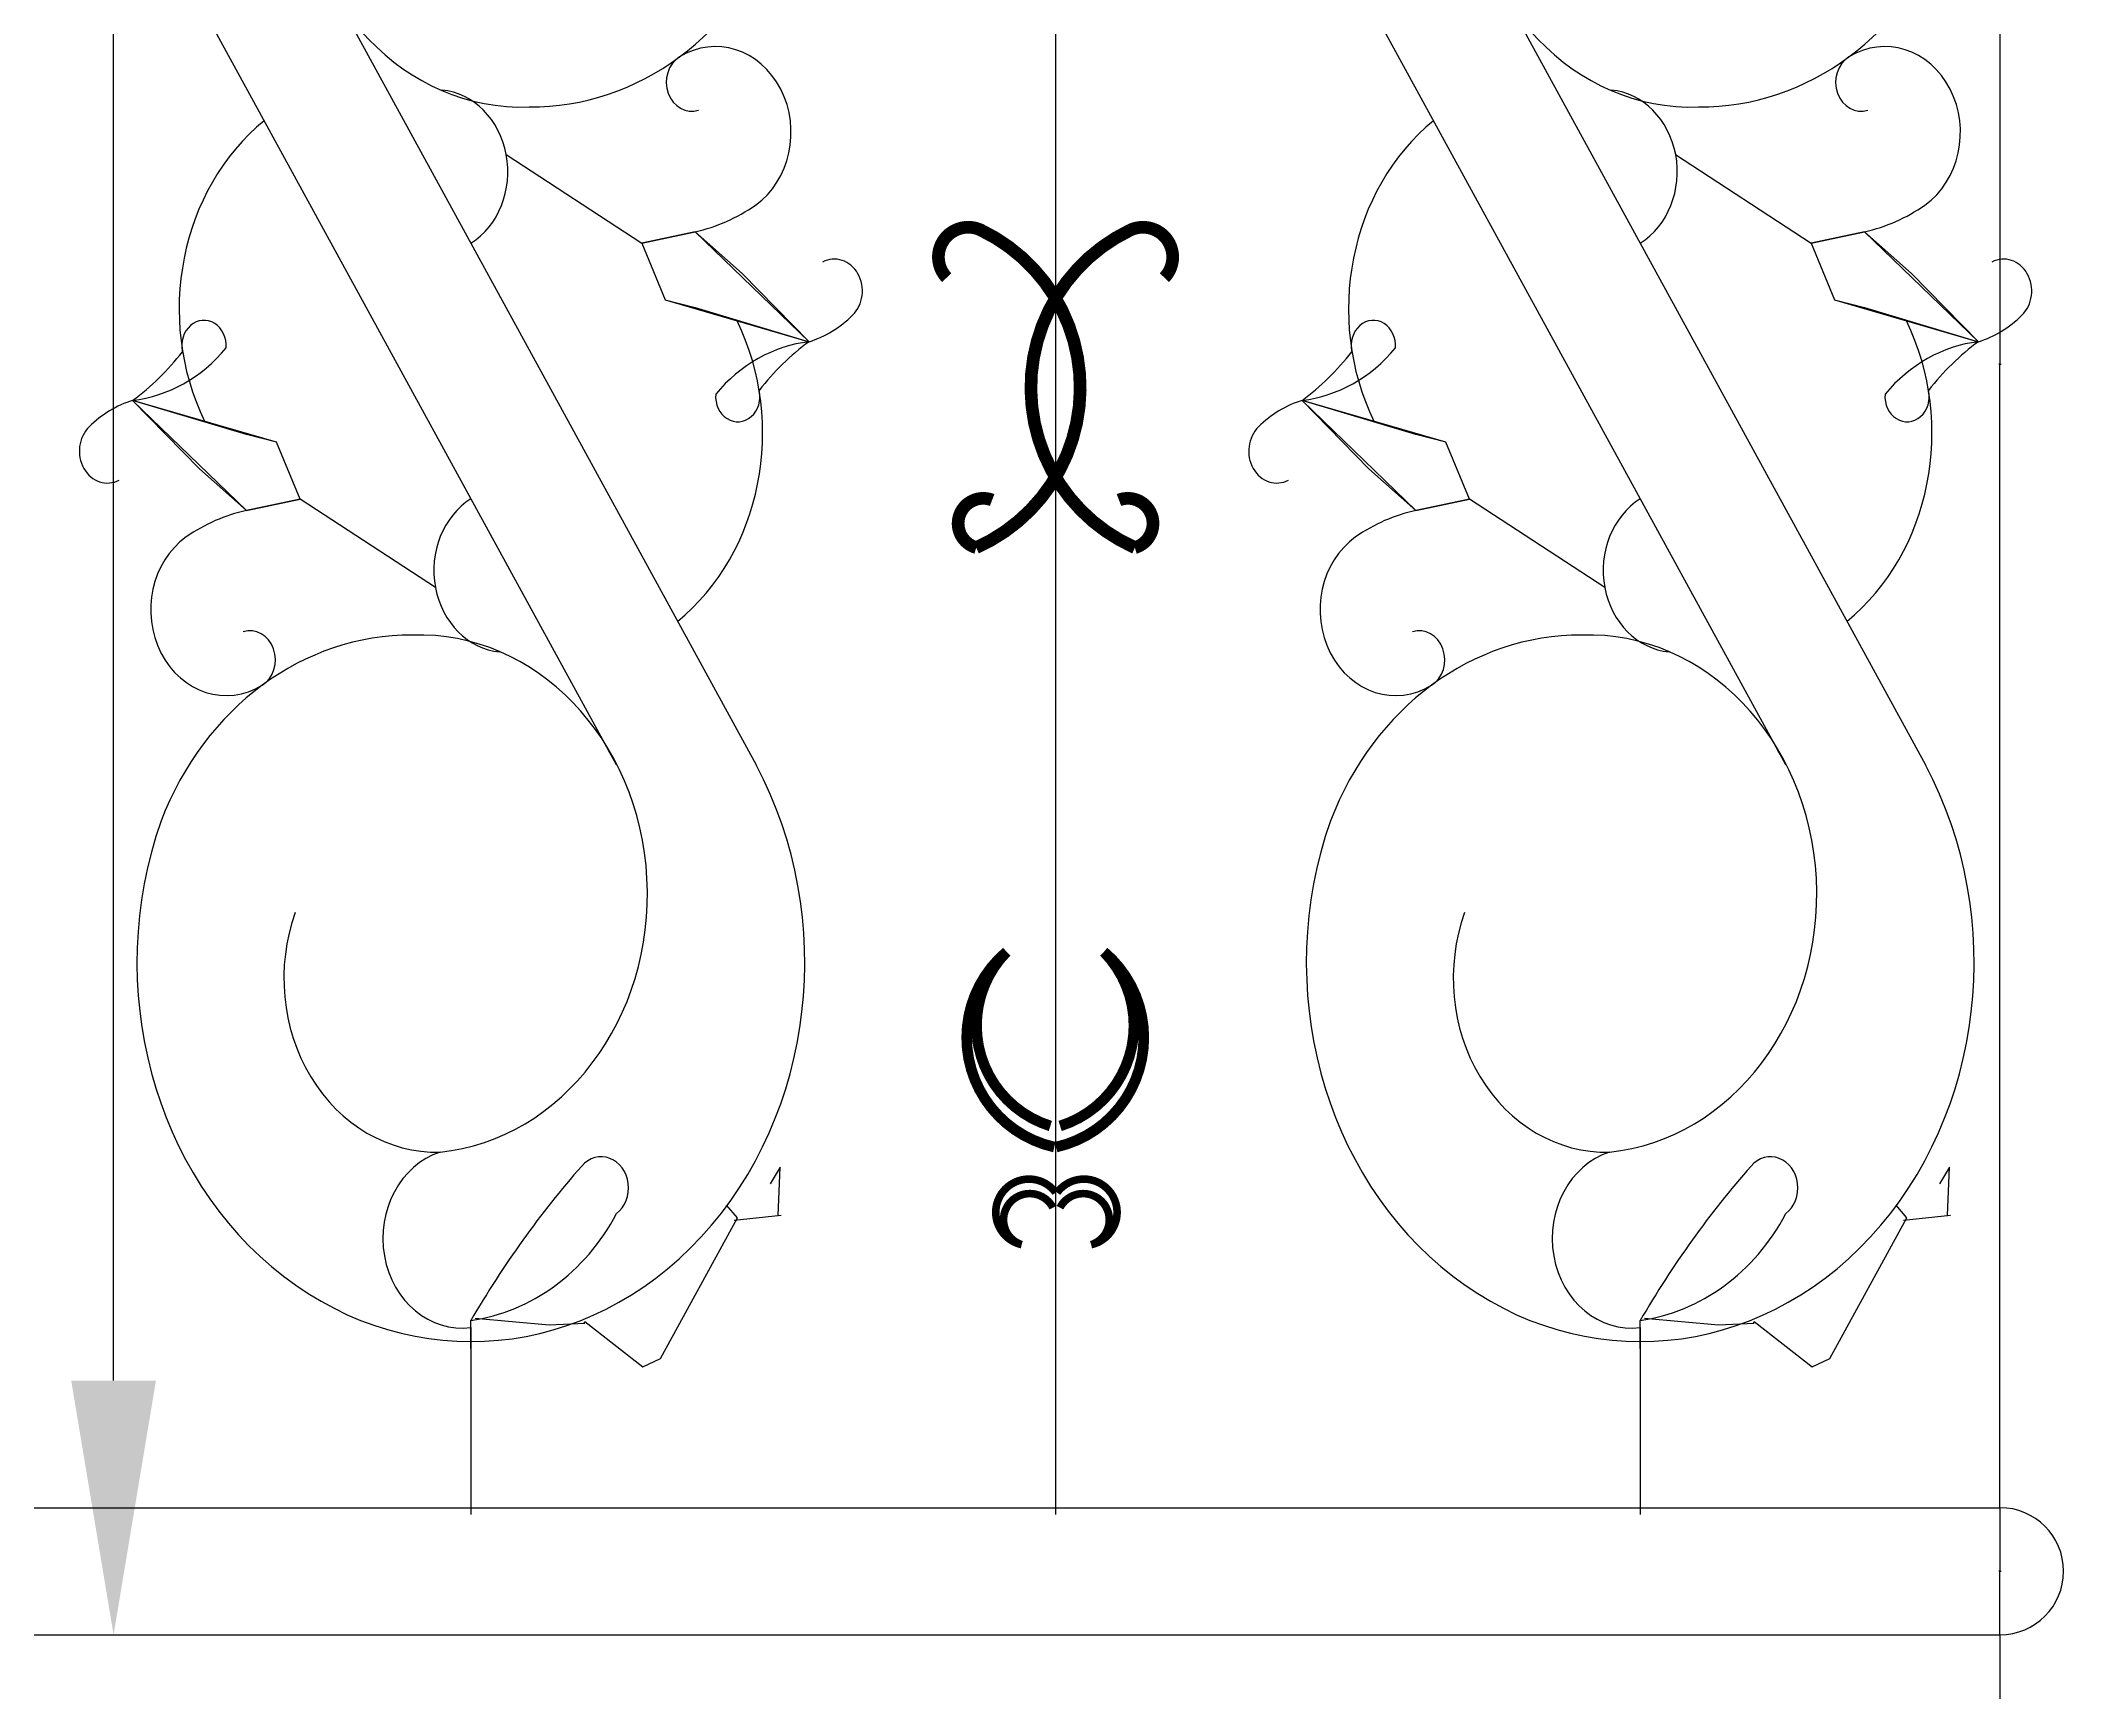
# Model space of a CAD drawing. Header units: metres. Extents: x -31380 to -25221, y 12032 to 17459.
# Drawn here: x -28076 to -27280, y 15967 to 16617 of the extents above; entities that cross this region are included whole.
import ezdxf

# ---------------------------------------------------------------- set-up
doc = ezdxf.new("R2010")
doc.units = ezdxf.units.M
doc.layers.add('DIM', color=3, linetype='Continuous')
doc.dimstyles.get("Standard").update_dxf_attribs({"dimtxt": 2.5, "dimasz": 2.5, "dimexe": 1.25, "dimexo": 0.625, "dimtad": 1, "dimcen": 2.5, "dimazin": 3, "dimtfac": 1, "dimtmove": 0, "dimatfit": 3})

# ---------------------------------------------------------------- blocks, each defined once
blk = doc.blocks.new('ZTH')
at = {"layer": 'DIM'}
for p, q in [((0, 62.61), (0, 73.69)), ((0, 62.61), (0, 73.69)), ((0, 70.92), (0, -2.7)), ((0, 70.92), (0, -2.7)), ((0, 65.38), (0, -2.7))]:
    blk.add_line(p, q, dxfattribs=at)
for points in [[(78.49, 660.4, 6.04, 6.04, 0.54), (13.8, 754.68, 6.04, 6.04, 0.97), (26.1, 551.22, 6.04, 6.04, 0.3), (138.48, 624.32, 6.04, 6.04, 1.62), (-127.46, 602.33, 6.04, 6.04, 1.62)], [(15.83, 532.49, 6.04, 6.04, 0), (76.36, 497.66, 6.04, 6.04, 0), (86.84, 475.26, 6.04, 6.04, 0), (100.31, 472.27, 6.04, 6.04, 0), (151.19, 458.83, 6.04, 6.04, 0), (121.26, 485.71, 6.04, 6.04, 0), (100.31, 502.14, 6.04, 6.04, 0), (76.36, 497.66, 6.04, 6.04, 0), (100.31, 502.14, 6.04, 6.04, 0.09), (127.25, 512.6, 6.04, 6.04, 0.97), (93.26, 570.9, 6.04, 6.04, 0.89), (101.81, 549.94, 6.04, 6.04, 23.65)], [(0, 497.58, 6.04, 6.04, 0.74), (-12.91, 557.86, 6.04, 6.04, 0.74)], [(-92.39, 545.83, 6.04, 6.04, 0.38), (-119.02, 427.55, 6.04, 6.04, 0.74)], [(151.19, 458.83, 6.04, 6.04, 0.07), (128.89, 439.68, 6.04, 6.04, -1.19), (109.44, 438.19, 6.04, 6.04, -0.18), (151.19, 458.83, 6.04, 6.04, 0.11), (170.65, 469.28, 6.04, 6.04, 0.87), (157.18, 490.2, 6.04, 6.04, 0)], [(-151.19, 435.77, 6.04, 6.04, 0.07), (-128.89, 454.92, 6.04, 6.04, -1.19), (-109.44, 456.41, 6.04, 6.04, -0.18), (-151.19, 435.77, 6.04, 6.04, 0.11), (-170.65, 425.31, 6.04, 6.04, 0.87), (-157.18, 404.4, 6.04, 6.04, 0)], [(92.39, 348.77, 6.04, 6.04, 0.38), (119.02, 467.04, 6.04, 6.04, 0.74)], [(-15.83, 362.11, 6.04, 6.04, 0), (-76.36, 396.93, 6.04, 6.04, 0), (-86.84, 419.34, 6.04, 6.04, 0), (-100.31, 422.32, 6.04, 6.04, 0), (-151.19, 435.77, 6.04, 6.04, 0), (-121.26, 408.88, 6.04, 6.04, 0), (-100.31, 392.45, 6.04, 6.04, 0), (-76.36, 396.93, 6.04, 6.04, 0), (-100.31, 392.45, 6.04, 6.04, 0.09), (-127.25, 382, 6.04, 6.04, 0.97), (-93.26, 323.69, 6.04, 6.04, 0.89), (-101.81, 344.66, 6.04, 6.04, 23.65)], [(0, 397.02, 6.04, 6.04, 0.74), (12.91, 336.74, 6.04, 6.04, 0.74)], [(-78.49, 234.2, 6.04, 6.04, 0.54), (-13.8, 139.91, 6.04, 6.04, 0.97), (-26.1, 343.37, 6.04, 6.04, 0.3), (-138.48, 270.28, 6.04, 6.04, 1.62), (127.46, 292.27, 6.04, 6.04, 1.62)], [(-13.8, 139.91, 6.04, 6.04, 0.92), (0, 70.92, 6.04, 6.04, 0.92)]]:
    blk.add_lwpolyline(points, format="xyseb", dxfattribs=at)
for points in [[(61.4, 298.11), (65.03, 292.27), (-127.46, 602.33)], [(-65.03, 602.33), (127.46, 292.27)], [(151.19, 458.83), (100.31, 502.14), (76.36, 497.66), (86.84, 475.26), (151.19, 458.83)], [(-151.19, 435.77), (-100.31, 392.45), (-76.36, 396.93), (-86.84, 419.34), (-151.19, 435.77)], [(137.31, 115), (138.23, 134.04), (133.75, 127.41)], [(50.43, 72.54), (50.98, 73.22), (76.86, 55.38), (84.82, 58.69), (119.22, 114.01), (114.34, 119.11)], [(117.73, 113.14), (138.65, 115.1)], [(1.87, 74.55), (35.05, 71.9), (50.98, 72.56)], [(0, 65.38), (0, -2.7)]]:
    blk.add_lwpolyline(points, dxfattribs=at)
blk.add_lwpolyline([(0, 73.69, 12.08, 12.08, 0.23), (65.15, 115.74, 12.08, 12.08, 1.1), (49.54, 134.45, 12.08, 12.08, 0.05)], format="xyseb", close=True, dxfattribs=at)
blk = doc.blocks.new('ZTH1')
at = {"layer": 'DIM'}
blk.add_lwpolyline([(0, 900), (0, 0)], dxfattribs=at)
for points in [[(-24.94, 399.26, 5, 5, 1.04), (-31.2, 380.52, 5, 5, 0.64), (-29.41, 505.49, 5, 5, 0.83), (-42.82, 486.75, 5, 5, 0)], [(24.94, 399.26, 5, 5, -1.04), (31.2, 380.52, 5, 5, -0.64), (29.41, 505.49, 5, 5, -0.83), (42.82, 486.75, 5, 5, 0)], [(-0.5, 144.62, 4.2, 4.2, -0.62), (-19.26, 221.44, 4.2, 4.2, 0.56), (-2.04, 152.91, 4.2, 4.2, 0)], [(0.26, 144.62, 4.2, 4.2, 0.62), (19.02, 221.44, 4.2, 4.2, -0.56), (1.8, 152.91, 4.2, 4.2, 0)], [(0.07, 126.69, 3, 3, 1.44), (-13.33, 106.19, 3, 3, -1.49), (-1.02, 120.76, 3, 3, 0)], [(0.62, 126.69, 3, 3, -1.44), (14.02, 106.19, 3, 3, 1.49), (1.72, 120.76, 3, 3, 0)]]:
    blk.add_lwpolyline(points, format="xyseb", dxfattribs=at)
blk = doc.blocks.new('*D1')
for p, q in [((-27304.78, 15989.33), (-27304.78, 15789.33)), ((-27305.03, 15789.33), (-27305.28, 15789.33)), ((-27304.78, 15589.33), (-27304.78, 15789.33)), ((-27304.78, 15789.33), (-27304.78, 15789.33)), ((-27304.53, 15789.33), (-27304.28, 15789.33))]:
    blk.add_line(p, q)
at = {"layer": 'Defpoints'}
for p in [(-27304.78, 15989.33), (-27304.78, 15789.33), (-27304.78, 15589.33)]:
    blk.add_point(p, dxfattribs=at)
at = {"layer": 'DIM', "insert": (-27304.78, 15790.455), "char_height": 1, "attachment_point": 5}
blk.add_mtext('0', dxfattribs=at)
blk = doc.blocks.new('*D39')
for p, q in [((-27304.78, 16939.33), (-27304.78, 16489.33)), ((-27305.03, 16489.33), (-27305.28, 16489.33)), ((-27304.78, 16039.33), (-27304.78, 16489.33)), ((-27304.78, 16489.33), (-27304.78, 16489.33)), ((-27304.53, 16489.33), (-27304.28, 16489.33))]:
    blk.add_line(p, q)
at = {"layer": 'Defpoints'}
for p in [(-27304.78, 16939.33), (-27304.78, 16489.33), (-27304.78, 16039.33)]:
    blk.add_point(p, dxfattribs=at)
at = {"layer": 'DIM', "insert": (-27304.78, 16490.455), "char_height": 1, "attachment_point": 5}
blk.add_mtext('0', dxfattribs=at)
blk = doc.blocks.new('*D40')
for p, q in [((-27304.78, 16039.33), (-27304.78, 16014.33)), ((-27305.03, 16014.33), (-27305.28, 16014.33)), ((-27304.78, 15989.33), (-27304.78, 16014.33)), ((-27304.78, 16014.33), (-27304.78, 16014.33)), ((-27304.53, 16014.33), (-27304.28, 16014.33))]:
    blk.add_line(p, q)
at = {"layer": 'Defpoints'}
for p in [(-27304.78, 16039.33), (-27304.78, 16014.33), (-27304.78, 15989.33)]:
    blk.add_point(p, dxfattribs=at)
at = {"layer": 'DIM', "insert": (-27304.78, 16015.455), "char_height": 1, "attachment_point": 5}
blk.add_mtext('0', dxfattribs=at)

msp = doc.modelspace()

# ---------------------------------------------------------------- linework, layer by layer
at = {"layer": 'DIM'}
for p, q in [((-28046.85, 16089.33), (-28046.85, 17266.89)), ((-31279.56, 16039.33), (-27304.78, 16039.33)), ((-31279.56, 15989.33), (-27304.78, 15989.33))]:
    msp.add_line(p, q, dxfattribs=at)
msp.add_arc((-27304.78, 16014.33), 25, 270, 90, dxfattribs=at)
msp.add_solid([(-28030.18, 16089.33), (-28063.51, 16089.33), (-28046.85, 15989.33)], dxfattribs=at)

# ---------------------------------------------------------------- block references
at = {"layer": 'DIM', "xscale": 0.88, "zscale": 0.88}
for p in [(-27906.3, 16039.33), (-27446.3, 16039.33)]:
    msp.add_blockref('ZTH', p, dxfattribs=at)
at = {"layer": 'DIM'}
msp.add_blockref('ZTH1', (-27676.3, 16036.63), dxfattribs=at)

# ---------------------------------------------------------------- dimensions: what is measured, and where the dimension line sits
for base, p1, p2, picture, middle in [((-27304.78, 16489.33), (-27304.78, 16939.33), (-27304.78, 16039.33), '*D39', (-27304.78, 16490.455)), ((-27304.78, 16014.33), (-27304.78, 16039.33), (-27304.78, 15989.33), '*D40', (-27304.78, 16015.455)), ((-27304.78, 15789.33), (-27304.78, 15989.33), (-27304.78, 15589.33), '*D1', (-27304.78, 15790.455))]:
    dim = msp.add_linear_dim(base=base, p1=p1, p2=p2, dimstyle='Standard', dxfattribs=at)
    dim.commit()
    dim.dimension.update_dxf_attribs({"geometry": picture, "text_midpoint": middle})

doc.saveas('drawing.dxf')
